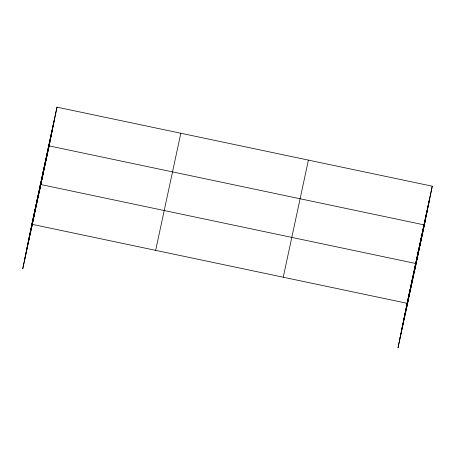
<?xml version="1.0" encoding="UTF-8"?>
<svg xmlns="http://www.w3.org/2000/svg" width="455" height="455" viewBox="0 0 455 455"><rect width="100%" height="100%" fill="white"/><g stroke="black" fill="none" stroke-linecap="round" stroke-linejoin="round"><path stroke-width="0.68" d="M56.989 107.158L31.81 224.264L22.75 268.803L47.929 151.697L56.989 107.158L432.25 186.197L423.19 230.736L398.011 347.842L407.071 303.303L432.25 186.197M31.526 226.431L34.665 210.989M34.375 213.156L37.52 197.72M31.31 228.984L40.37 184.446L415.631 263.485L406.571 308.024M40 187.005L43.14 171.563M42.77 174.123L45.909 158.687M39.619 190.344L48.679 145.805L423.941 224.844L414.88 269.383M48.31 148.358L51.449 132.923M51.079 135.476L54.219 120.04M406.781 305.47L409.927 290.028M409.637 292.195L412.776 276.759M415.261 266.044L418.401 250.603M418.031 253.162L421.171 237.726M423.571 227.398L426.71 211.962M426.341 214.515L429.48 199.08M28.671 239.7L53.849 122.6M26.714 249.306L51.893 132.2M24.706 259.196L49.885 142.096M155.65 250.347L180.828 133.241M283.238 277.22L308.416 160.114M403.932 318.739L429.111 201.633M401.975 328.345L427.154 211.239M399.962 338.236L425.141 221.136M31.81 224.264L407.071 303.303"/></g></svg>
